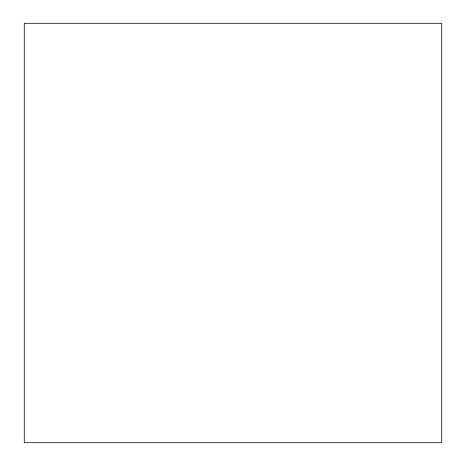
<?xml version="1.0" encoding="UTF-8"?>
<svg xmlns="http://www.w3.org/2000/svg" width="466" height="466" viewBox="0 0 466 466"><rect width="100%" height="100%" fill="white"/><g stroke="black" fill="none" stroke-linecap="round" stroke-linejoin="round"><path stroke-width="0.7" d="M441.739 23.3L24.261 23.3L24.261 442.7L441.739 442.7L441.739 23.3"/></g></svg>
